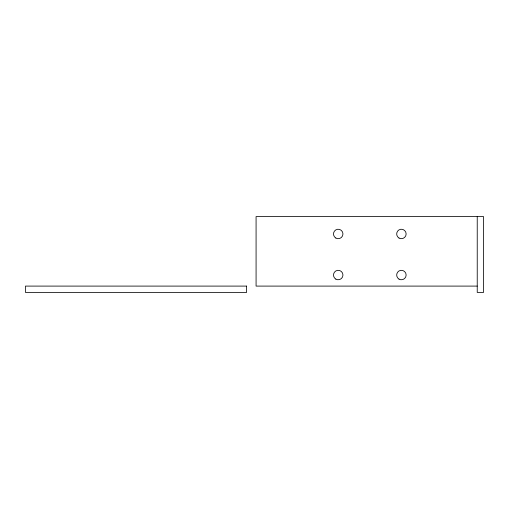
<?xml version="1.0" encoding="UTF-8"?>
<svg xmlns="http://www.w3.org/2000/svg" width="509" height="509" viewBox="0 0 509 509"><rect width="100%" height="100%" fill="white"/><g stroke="black" fill="none" stroke-linecap="round" stroke-linejoin="round"><path stroke-width="0.76" d="M477.232 286.096L256.078 286.096L256.078 216.586L483.55 216.586L483.55 292.414L477.232 292.414L477.232 216.586M246.604 286.096L25.45 286.096L25.45 292.414L246.604 292.414L246.604 286.096M335.851 238.066A4.74 4.74 0 0 0 342.958 233.962A4.74 4.74 0 0 0 335.851 229.858A4.74 4.74 0 0 0 335.851 238.066M399.037 279.142A4.74 4.74 0 0 0 406.144 275.038A4.74 4.74 0 0 0 399.037 270.934A4.74 4.74 0 0 0 399.037 279.142M335.851 279.142A4.74 4.74 0 0 0 342.958 275.038A4.74 4.74 0 0 0 335.851 270.934A4.74 4.74 0 0 0 335.851 279.142M399.037 238.066A4.74 4.74 0 0 0 406.144 233.962A4.74 4.74 0 0 0 399.037 229.858A4.74 4.74 0 0 0 399.037 238.066"/></g></svg>
